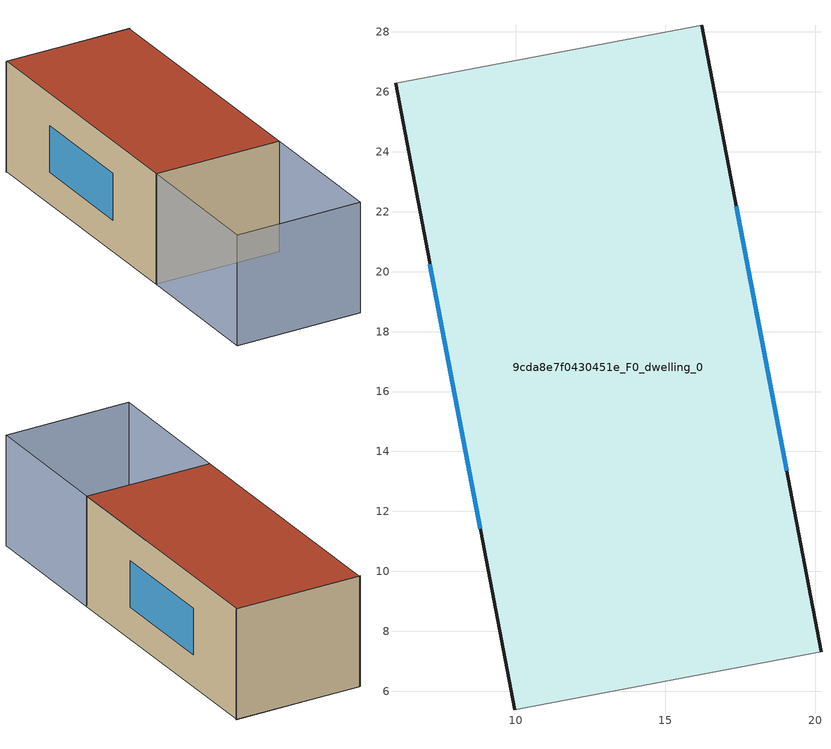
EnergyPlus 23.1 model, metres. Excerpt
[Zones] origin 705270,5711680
9cda8e7f0430451e_F0_dwelling_0
 floor ground (EU_floor_Construction): 16.22,28.22 20.19,7.31 9.97,5.38 5.99,26.28 z0
 wall outside (EU_wall_Construction): 5.99,26.28 9.97,5.38 / 20.19,7.31 16.22,28.22 z0:9
 wall adiabatic (EU_wall_Construction): 16.22,28.22 5.99,26.28 / 9.97,5.38 20.19,7.31 z0:9
 window (EU_Window_Construction): 7.14,20.24 8.82,11.42 / 19.04,13.36 17.37,22.18 z2.6:6.4
 roof outside (EU_roof_Construction): 20.19,7.31 16.22,28.22 5.99,26.28 9.97,5.38 z9
shading: 16.26,28.23 5.94,26.26 / 9.97,5.38 20.19,7.31 / 20.19,7.31 22.33,-4.02 / 22.33,-4.02 12.1,-5.95 / 12.1,-5.95 9.97,5.38 z0:9
[Building]
EU S2 Campaign: North Axis=0; Terrain=City; Solar Distribution=FullExterior
[Site:Location]
London: Latitude=51.5; Longitude=-0.5; Time Zone=0; Elevation=25
[SizingPeriod:WeatherFileDays]
AnnualSizingPeriod: Begin Month=1; Begin Day of Month=1; End Month=12; End Day of Month=31; Day of Week for Start Day=Monday; Use Weather File Daylight Saving Period=No; Use Weather File Rain and Snow Indicators=No
[MATERIAL]
EU_InternalMass_Material: Roughness=MediumRough; Thickness=0.1; Conductivity=1; Density=1800; Specific Heat=900; Thermal Absorptance=0.9; Solar Absorptance=0.7; Visible Absorptance=0.7
[MATERIAL:NOMASS] Roughness=MediumRough; Thermal Absorptance=0.9; Solar Absorptance=0.7; Visible Absorptance=0.7
Name | Thermal Resistance
EU_wall_NoMass | 0.724719
EU_roof_NoMass | 2.98947
EU_floor_NoMass | 2.39157
[WINDOWMATERIAL:SIMPLEGLAZINGSYSTEM]
EU_Window_SimpleGlazing: UFactor=2.63425; Solar Heat Gain Coefficient=0.76; Visible Transmittance=0.76
[CONSTRUCTION]
EU_wall_Construction: EU_wall_NoMass
EU_roof_Construction: EU_roof_NoMass
EU_floor_Construction: EU_floor_NoMass
EU_InternalMass_Construction: EU_InternalMass_Material
EU_Window_Construction: EU_Window_SimpleGlazing
[ZONE]
9cda8e7f0430451e_F0_dwelling_0: Type=1; Multiplier=1; Ceiling Height=autocalculate; Volume=1992.76; Floor Area=autocalculate; Part of Total Floor Area=Yes
[INTERNALMASS]
9cda8e7f0430451e_F0_dwelling_0_EU_InternalMass: Construction=EU_InternalMass_Construction; Zone or ZoneList=9cda8e7f0430451e_F0_dwelling_0; Surface Area=221.418
[OTHEREQUIPMENT]
EU_Step8_InternalGain_9cda8e7f0430451e_F0_dwelling_0_f000: Fuel Type=Electricity; Zone or ZoneList or Space or SpaceList=9cda8e7f0430451e_F0_dwelling_0; Schedule=EU_Step8_GainSchedule_9cda8e7f0430451e_F0_dwelling_0_f000; Design Level Calculation Method=Watts/Area; Power per Zone Floor Area=1; Fraction Latent=0; Fraction Radiant=0; Fraction Lost=0; Carbon Dioxide Generation Rate=0; EndUse Subcategory=EU_Step8_InternalGains
[ZONEVENTILATION:DESIGNFLOWRATE]
EU_ConstantAir_9cda8e7f0430451e_F0_dwelling_0: Zone or ZoneList or Space or SpaceList=9cda8e7f0430451e_F0_dwelling_0; Schedule=EU_AlwaysOn; Design Flow Rate Calculation Method=AirChanges/Hour; Air Changes per Hour=0.418135; Ventilation Type=Natural; Fan Pressure Rise=0; Fan Total Efficiency=1; Constant Term Coefficient=1; Temperature Term Coefficient=0; Velocity Term Coefficient=0; Velocity Squared Term Coefficient=0; Minimum Indoor Temperature=-100; Maximum Indoor Temperature=100; Delta Temperature=-100; Minimum Outdoor Temperature=-100; Maximum Outdoor Temperature=100; Maximum Wind Speed=40
[HVACTEMPLATE:THERMOSTAT]
EU_HeatOnly_9cda8e7f0430451e_F0_dwelling_0: Constant Heating Setpoint=20; Constant Cooling Setpoint=50
[HVACTEMPLATE:ZONE:IDEALLOADSAIRSYSTEM]
9cda8e7f0430451e_F0_dwelling_0: Template Thermostat=EU_HeatOnly_9cda8e7f0430451e_F0_dwelling_0; System Availability Schedule=EU_AlwaysOn; Maximum Heating Supply Air Temperature=50; Minimum Cooling Supply Air Temperature=13; Maximum Heating Supply Air Humidity Ratio=0.0156; Minimum Cooling Supply Air Humidity Ratio=0.0077; Heating Limit=NoLimit; Cooling Limit=NoLimit; Heating Availability Schedule=EU_AlwaysOn; Cooling Availability Schedule=EU_CoolingOff; Dehumidification Control Type=ConstantSensibleHeatRatio; Cooling Sensible Heat Ratio=0.7; Dehumidification Setpoint=60; Humidification Control Type=None; Humidification Setpoint=30; Outdoor Air Method=None; Outdoor Air Flow Rate per Person=0.00944; Outdoor Air Flow Rate per Zone Floor Area=0; Outdoor Air Flow Rate per Zone=0; Demand Controlled Ventilation Type=None; Outdoor Air Economizer Type=NoEconomizer; Heat Recovery Type=None; Sensible Heat Recovery Effectiveness=0.7; Latent Heat Recovery Effectiveness=0.65
[SIZING:ZONE]
9cda8e7f0430451e_F0_dwelling_0: Zone Cooling Design Supply Air Temperature Input Method=SupplyAirTemperature; Zone Cooling Design Supply Air Temperature=13; Zone Heating Design Supply Air Temperature Input Method=SupplyAirTemperature; Zone Heating Design Supply Air Temperature=50; Zone Cooling Design Supply Air Humidity Ratio=0.008; Zone Heating Design Supply Air Humidity Ratio=0.008; Cooling Design Air Flow Method=DesignDay; Cooling Design Air Flow Rate=0; Cooling Minimum Air Flow per Zone Floor Area=0.000762; Cooling Minimum Air Flow=0; Cooling Minimum Air Flow Fraction=0.2; Heating Design Air Flow Method=DesignDay; Heating Design Air Flow Rate=0; Heating Maximum Air Flow per Zone Floor Area=0.002032; Heating Maximum Air Flow=0.141576; Heating Maximum Air Flow Fraction=0.3; Account for Dedicated Outdoor Air System=No; Dedicated Outdoor Air System Control Strategy=NeutralSupplyAir; Dedicated Outdoor Air Low Setpoint Temperature for Design=autosize; Dedicated Outdoor Air High Setpoint Temperature for Design=autosize; Zone Load Sizing Method=Sensible Load Only No Latent Load; Zone Latent Cooling Design Supply Air Humidity Ratio Input Method=HumidityRatioDifference; Zone Cooling Design Supply Air Humidity Ratio Difference=0.005; Zone Latent Heating Design Supply Air Humidity Ratio Input Method=HumidityRatioDifference; Zone Humidification Design Supply Air Humidity Ratio Difference=0.005
[SCHEDULE:CONSTANT]
Name | Hourly Value
EU_AlwaysOn | 1
EU_CoolingOff | 0
[SCHEDULE:FILE]
EU_Step8_GainSchedule_9cda8e7f0430451e_F0_dwelling_0_f000: File=../../schedules/9cda8e7f0430451e/9cda8e7f0430451e_F0_dwelling_0_f000_gain.csv; Column Number=1; Rows to Skip at Top=0; Number of Hours of Data=8760; Column Separator=Comma; Interpolate to Timestep=No; Minutes per Item=60; Adjust Schedule for Daylight Savings=Yes
